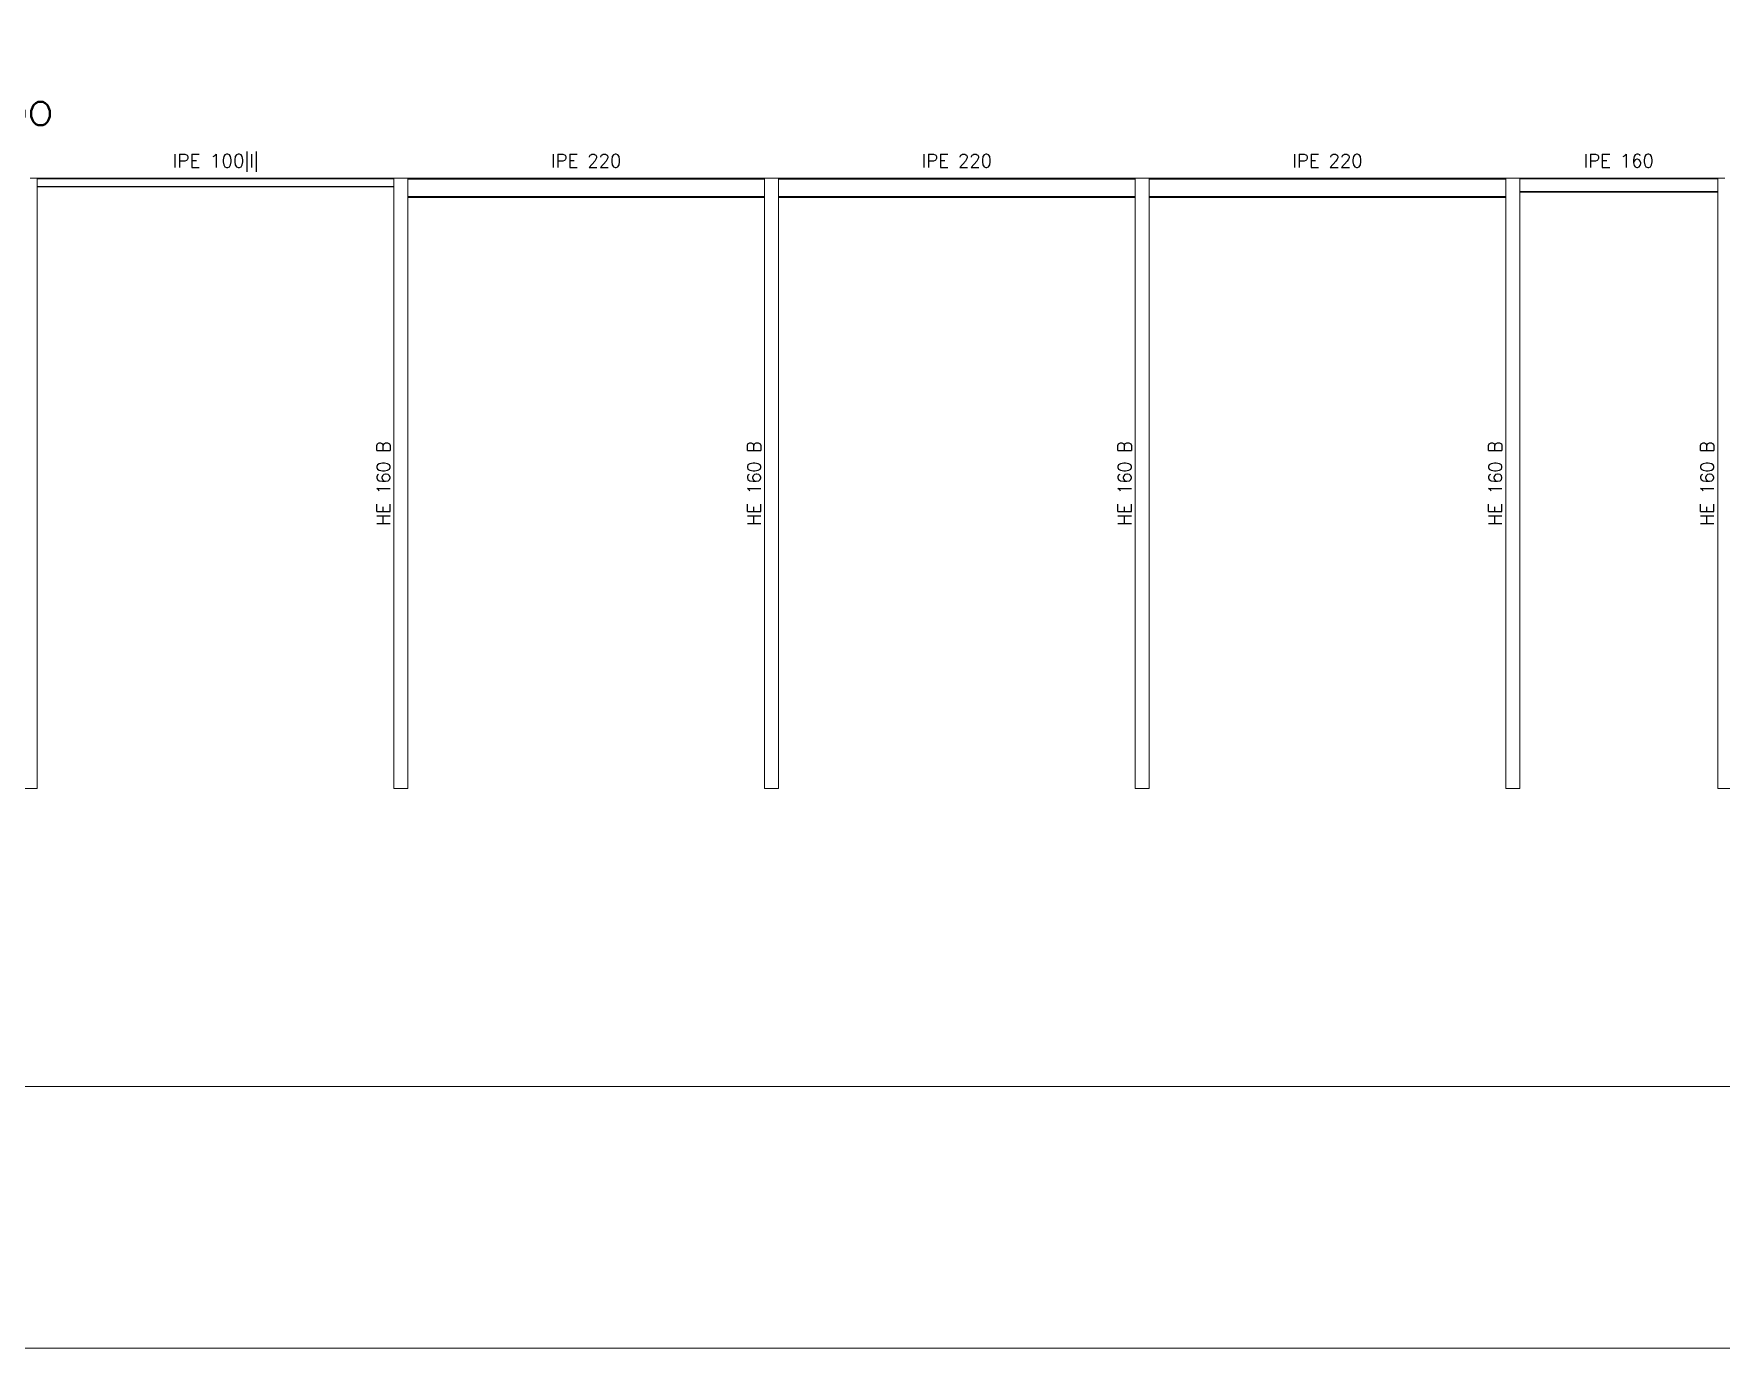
# Model space of a CAD drawing. Header units: millimetres. Extents: x 0 to 84, y 0 to 59.4.
# Drawn here: x 47.45 to 66.8, y 0 to 15.07 of the extents above; entities that cross this region are included whole.
import ezdxf
from ezdxf.enums import TextEntityAlignment as Align

# ---------------------------------------------------------------- set-up
doc = ezdxf.new("R2010")
doc.units = ezdxf.units.MM
for name, color, linetype, lineweight in [('BARRAS_DE_ACERO', 7, 'Continuous', 9), ('RECUAD_LIMITES', 2, 'Continuous', 0), ('RECUAD_MARCO', 1, 'Continuous', 20), ('REFERENCIA_DE_LAS_BARRAS', 2, 'Continuous', 9), ('TITULOS', 9, 'Continuous', 0)]:
    doc.layers.add(name, color=color, linetype=linetype, lineweight=lineweight)
doc.styles.add('CYPETXT', font='romans__.ttf', dxfattribs={"height": 0.2})

msp = doc.modelspace()

# ---------------------------------------------------------------- linework, layer by layer
at = {"layer": 'BARRAS_DE_ACERO'}
for p, q in [((47.414, 13.418), (47.494, 13.418)), ((47.494, 13.418), (51.584, 13.418)), ((47.494, 13.418), (47.494, 13.412)), ((47.494, 13.412), (47.494, 13.324)), ((51.584, 13.418), (51.664, 13.418)), ((51.584, 13.418), (51.584, 13.412)), ((51.744, 13.418), (51.664, 13.418)), ((51.744, 13.418), (55.834, 13.418)), ((51.744, 13.409), (51.744, 13.418)), ((51.744, 13.409), (51.744, 13.207)), ((55.834, 13.409), (51.744, 13.409)), ((55.834, 13.409), (55.834, 13.207)), ((55.994, 13.418), (60.084, 13.418)), ((55.994, 13.409), (55.994, 13.418)), ((60.084, 13.418), (60.244, 13.418)), ((60.084, 13.409), (60.084, 13.418)), ((60.244, 13.409), (60.244, 13.418)), ((60.244, 13.409), (60.244, 13.207)), ((64.334, 13.409), (64.334, 13.418)), ((64.494, 13.418), (64.414, 13.418)), ((64.494, 13.418), (66.764, 13.418)), ((64.494, 13.411), (64.494, 13.418)), ((64.494, 13.411), (64.494, 13.265)), ((66.764, 13.418), (66.764, 13.411)), ((66.764, 13.418), (66.844, 13.418)), ((47.494, 13.318), (47.494, 6.418)), ((51.744, 6.418), (51.744, 13.198)), ((55.834, 13.198), (55.834, 13.207)), ((55.994, 6.418), (55.994, 13.198)), ((60.084, 13.198), (60.084, 13.207)), ((60.244, 6.418), (60.244, 13.198)), ((64.494, 13.265), (64.494, 13.258)), ((64.494, 13.258), (64.494, 6.418)), ((64.494, 13.258), (66.764, 13.258)), ((66.764, 6.418), (66.764, 13.258)), ((47.494, 6.418), (47.334, 6.418)), ((51.744, 6.418), (51.584, 6.418)), ((55.994, 6.418), (55.834, 6.418)), ((64.494, 6.418), (64.334, 6.418)), ((66.924, 6.418), (66.764, 6.418))]:
    msp.add_line(p, q, dxfattribs=at)
for points in [[(47.494, 13.412), (51.584, 13.412), (51.584, 13.324), (51.584, 13.318)], [(55.994, 13.418), (55.834, 13.418), (55.834, 13.409)], [(60.084, 13.207), (60.084, 13.409), (55.994, 13.409), (55.994, 13.207)], [(60.244, 13.418), (64.334, 13.418), (64.414, 13.418)], [(64.334, 13.207), (64.334, 13.409), (60.244, 13.409)], [(64.494, 13.411), (66.764, 13.411), (66.764, 13.265)], [(51.584, 13.324), (47.494, 13.324), (47.494, 13.318)], [(51.584, 6.418), (51.584, 13.318), (47.494, 13.318)], [(55.834, 13.207), (51.744, 13.207), (51.744, 13.198)], [(55.834, 6.418), (55.834, 13.198), (51.744, 13.198)], [(60.084, 13.207), (55.994, 13.207), (55.994, 13.198)], [(60.244, 6.418), (60.084, 6.418), (60.084, 13.198), (55.994, 13.198)], [(64.334, 13.207), (60.244, 13.207), (60.244, 13.198), (64.334, 13.198)], [(64.334, 13.207), (64.334, 13.198), (64.334, 6.418)], [(66.764, 13.258), (66.764, 13.265), (64.494, 13.265)]]:
    msp.add_lwpolyline(points, dxfattribs=at)
at = {"layer": 'RECUAD_LIMITES'}
msp.add_lwpolyline([(0, 0), (84, 0), (84, 59.4), (0, 59.4), (0, 0)], close=True, dxfattribs=at)
at = {"layer": 'RECUAD_MARCO'}
msp.add_lwpolyline([(3, 3), (81, 3), (81, 56.4), (3, 56.4), (3, 3)], close=True, dxfattribs=at)

# ---------------------------------------------------------------- texts
at = {"layer": 'REFERENCIA_DE_LAS_BARRAS', "style": 'CYPETXT'}
for s, width, p, p2 in [('IPE 100|I|', 0.866546, (49.046, 13.542), (50.032, 13.542)), ('IPE 220', 0.844169, (53.386, 13.542), (54.192, 13.542)), ('IPE 220', 0.844169, (57.636, 13.542), (58.442, 13.542)), ('IPE 220', 0.844169, (61.886, 13.542), (62.692, 13.542)), ('IPE 160', 0.844169, (65.226, 13.542), (66.032, 13.542))]:
    msp.add_text(s, height=0.1533, dxfattribs=dict(at, width=width)).set_placement(p, p2, align=Align.FIT)
at = {"layer": 'REFERENCIA_DE_LAS_BARRAS', "style": 'CYPETXT', "width": 0.776302}
for p, p2 in [((51.54, 9.434), (51.54, 10.402)), ((55.79, 9.434), (55.79, 10.402)), ((60.04, 9.434), (60.04, 10.402)), ((64.29, 9.434), (64.29, 10.402)), ((66.72, 9.434), (66.72, 10.402))]:
    msp.add_text('HE 160 B', height=0.1533, rotation=90, dxfattribs=at).set_placement(p, p2, align=Align.FIT)
at = {"layer": 'TITULOS', "style": 'CYPETXT', "width": 0.992867}
msp.add_text('2D: ALZADO_IZQUIERDO', height=0.26667, dxfattribs=at).set_placement((42.889, 14.026), (47.677, 14.026), align=Align.FIT)

doc.saveas('drawing.dxf')
